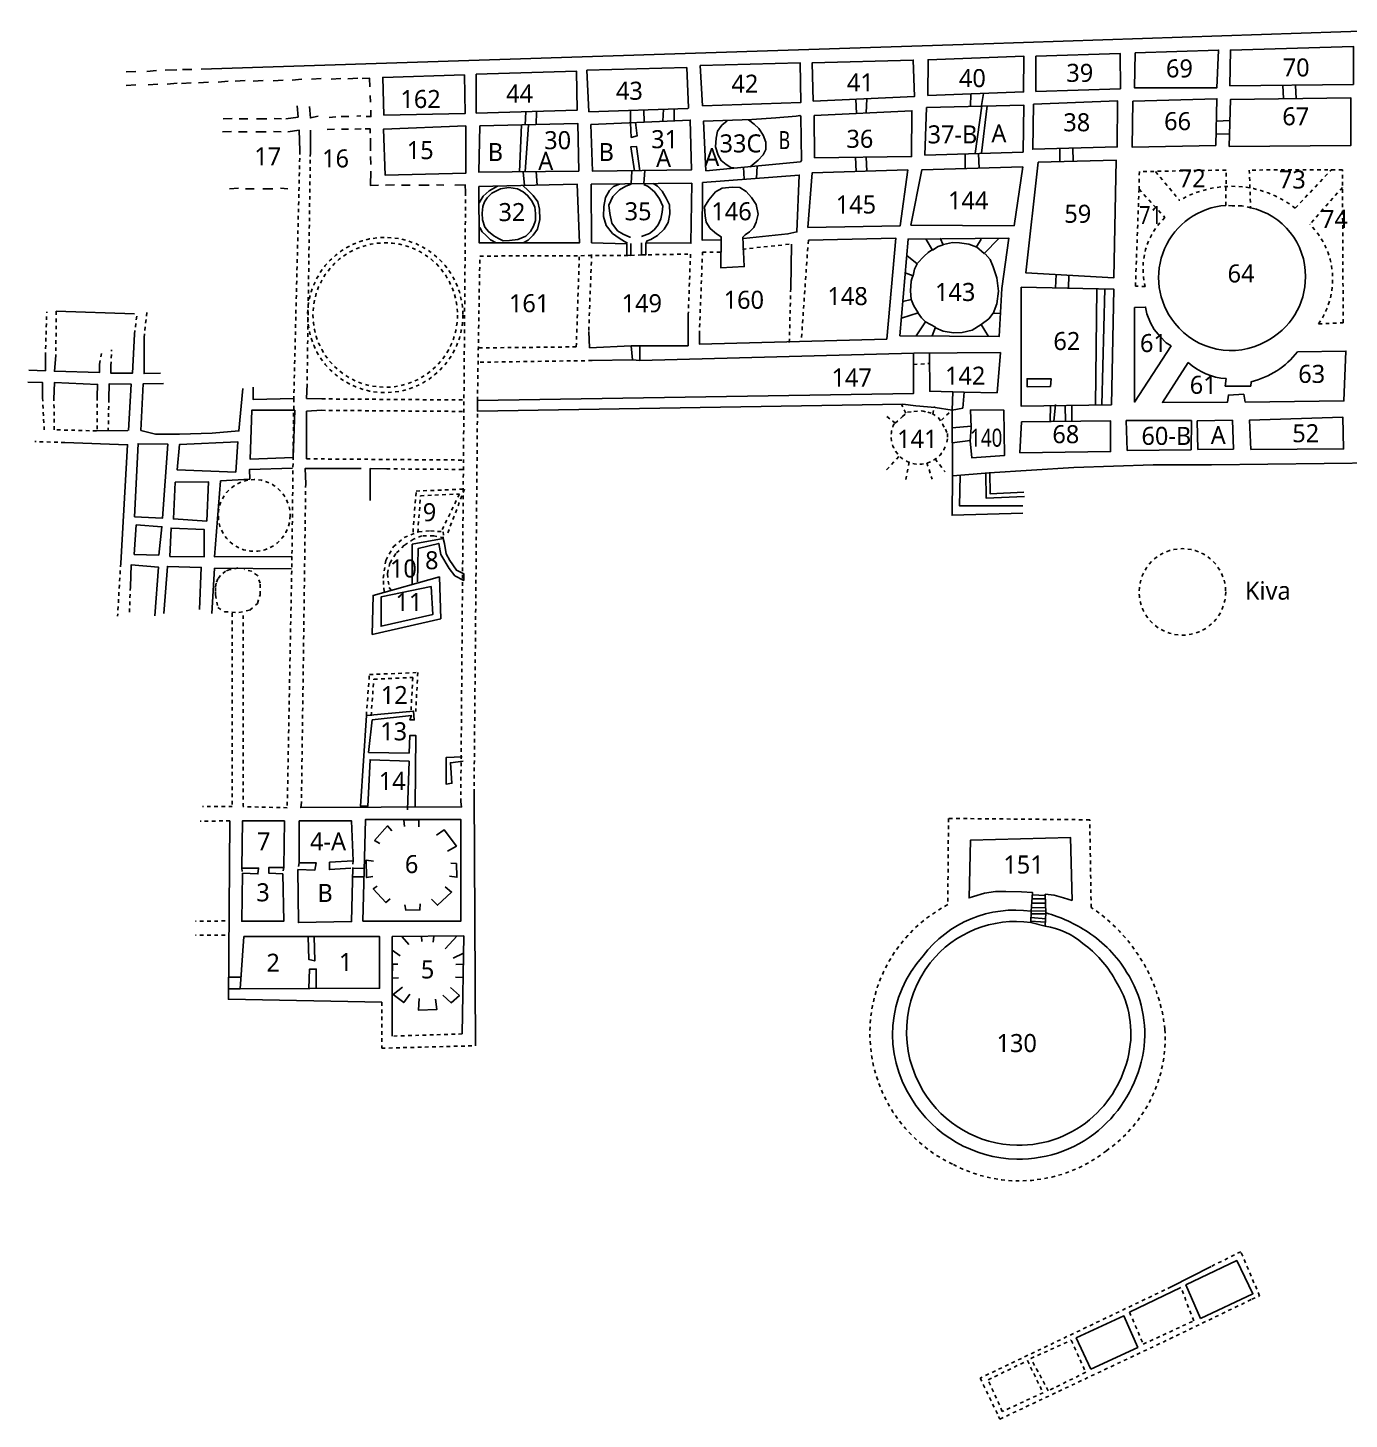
# Model space of a CAD drawing. Header units: inches. Extents: x -19.2 to 43.5, y -9.3 to 34.9.
# Drawn here: x -19.18 to 17.42, y -4.25 to 34.31 of the extents above; entities that cross this region are included whole.
import ezdxf

# ---------------------------------------------------------------- set-up
doc = ezdxf.new("R2010")
doc.units = ezdxf.units.IN
doc.header["$LTSCALE"] = 0.25
doc.header["$MEASUREMENT"] = 0
doc.linetypes.add('HIDDEN', pattern=[0.375, 0.25, -0.125])
for name, color, linetype in [('sec-occupation', 5, 'Continuous'), ('text-primary', 7, 'Continuous'), ('Walls', 5, 'Continuous')]:
    doc.layers.add(name, color=color, linetype=linetype)
doc.styles.get("Standard").update_dxf_attribs({"font": 'trebuc.TTF'})

msp = doc.modelspace()

# ---------------------------------------------------------------- linework, layer by layer
at = {"layer": 'sec-occupation'}
for p, q in [((13.054, 23.423), (13.046, 22.615)), ((13.232, 22.623), (13.209, 23.415))]:
    msp.add_line(p, q, dxfattribs=at)
for points in [[(7.251, 32.141), (7.066, 30.825)], [(7.392, 32.141), (7.24, 30.836)], [(-5.506, 31.62), (-5.56, 30.315)], [(-5.31, 31.62), (-5.397, 30.315)], [(-2.482, 31.674), (-2.46, 31.272), (-2.297, 31.315), (-2.34, 31.685)], [(0.191, 31.727), (0.049, 31.608), (-0.07, 31.445), (-0.114, 31.249), (-0.125, 31.01), (-0.059, 30.781), (0.028, 30.629), (0.169, 30.52), (0.3, 30.433), (0.376, 30.423)], [(0.833, 30.455), (1.05, 30.64), (1.192, 30.792), (1.268, 30.934), (1.268, 31.14), (1.192, 31.336), (1.072, 31.521), (0.941, 31.64), (0.789, 31.76)], [(-2.221, 30.347), (-2.319, 31.022), (-2.471, 31.011), (-2.373, 30.347)], [(-6.17, 29.923), (-6.398, 29.793), (-6.561, 29.641), (-6.67, 29.456)], [(-5.462, 29.934), (-5.321, 29.804), (-5.18, 29.662), (-5.049, 29.488), (-5.006, 29.282), (-4.995, 28.999), (-5.06, 28.727), (-5.18, 28.564), (-5.321, 28.423), (-5.441, 28.358)], [(-2.786, 29.978), (-2.95, 29.912), (-3.069, 29.804), (-3.178, 29.608), (-3.222, 29.358), (-3.232, 29.075), (-3.156, 28.825), (-2.982, 28.608), (-2.797, 28.477), (-2.645, 28.39), (-2.569, 28.336)], [(-2.46, 29.978), (-2.612, 29.923), (-2.786, 29.815), (-2.971, 29.63), (-3.08, 29.391), (-3.058, 29.162), (-3.004, 28.89), (-2.841, 28.684), (-2.689, 28.586), (-2.504, 28.51), (-2.482, 28.51)], [(-2.177, 28.521), (-1.96, 28.608), (-1.829, 28.706), (-1.72, 28.847), (-1.644, 29.01), (-1.601, 29.195), (-1.59, 29.369), (-1.677, 29.565), (-1.818, 29.76), (-1.992, 29.912), (-2.112, 29.967)], [(-2.047, 28.358), (-2.025, 28.401), (-1.916, 28.445), (-1.731, 28.553), (-1.546, 28.727), (-1.438, 28.912), (-1.394, 29.151), (-1.405, 29.401), (-1.492, 29.586), (-1.601, 29.782), (-1.731, 29.923), (-1.851, 29.989)], [(-6.202, 28.347), (-6.365, 28.434), (-6.485, 28.553), (-6.594, 28.651), (-6.659, 28.771)], [(5.456, 27.78), (5.652, 27.976), (5.76, 28.085), (5.858, 28.15)], [(6.098, 28.476), (6.174, 28.291), (6.043, 28.248), (5.88, 28.15), (5.706, 28.444)], [(6.185, 28.302), (6.435, 28.357), (6.631, 28.346), (6.892, 28.313), (7.109, 28.226)], [(7.229, 28.454), (7.098, 28.237), (7.316, 28.052), (7.718, 28.465)], [(5.173, 27.998), (5.456, 27.769), (5.38, 27.617), (5.347, 27.432), (5.129, 27.519)], [(7.338, 28.041), (7.479, 27.889), (7.566, 27.682), (7.664, 27.378), (7.707, 27.008), (7.664, 26.66), (7.566, 26.389)], [(5.293, 26.78), (5.271, 27.019), (5.293, 27.291), (5.336, 27.443)], [(5.064, 26.726), (5.293, 26.78), (5.369, 26.606), (5.488, 26.41), (5.021, 26.258)], [(-16.219, 26.379), (-18.387, 26.453)], [(5.695, 26.149), (5.575, 26.269), (5.488, 26.399)], [(7.773, 26.389), (7.566, 26.399), (7.446, 26.247), (7.229, 26.084), (7.436, 25.758)], [(5.434, 25.769), (5.684, 26.16), (5.967, 26.008), (5.869, 25.769)], [(7.229, 26.084), (6.979, 25.932), (6.707, 25.867), (6.467, 25.856), (6.174, 25.899), (5.967, 25.997)], [(-16.22, 25.817), (-16.273, 24.741), (-16.877, 24.741), (-16.877, 24.951)], [(-15.958, 25.725), (-15.958, 24.728), (-15.498, 24.741)], [(-19.149, 24.819), (-18.69, 24.806), (-18.69, 25.213)], [(-17.192, 24.99), (-17.192, 24.754), (-18.44, 24.793), (-18.401, 25.226)], [(-19.176, 24.491), (-18.768, 24.478), (-18.768, 24.058)], [(-18.453, 24.019), (-18.44, 24.478), (-17.245, 24.426), (-17.258, 24.084)], [(-16.386, 23.15), (-16.31, 24.43), (-16.919, 24.443), (-16.931, 24.025)], [(-15.422, 24.456), (-15.98, 24.443), (-16.044, 23.15), (-15.638, 23.049), (-14.979, 23.049), (-14.066, 23.074), (-13.33, 23.138), (-13.216, 24.316)], [(-12.937, 24.354), (-12.937, 24.012), (-11.809, 24.037)], [(-17.271, 23.139), (-16.404, 23.152)], [(-18.149, 22.816), (-16.412, 22.752), (-16.602, 19.47)], [(-11.86, 19.66), (-14.003, 19.647), (-13.838, 21.751), (-13.027, 21.802), (-13.039, 22.068), (-11.847, 22.106)], [(7.468, 21.985), (7.481, 21.394), (8.416, 21.444)], [(6.435, 21.885), (6.424, 20.802), (8.381, 20.858)], [(8.381, 21.063), (6.629, 21.063), (6.647, 21.902)], [(8.429, 21.321), (7.37, 21.271), (7.358, 21.96)], [(-8.387, 18.956), (-8.367, 19.875), (-7.795, 20.018), (-7.733, 19.712), (-7.509, 19.324), (-7.345, 19.12), (-7.1, 18.997), (-7.1, 19.181), (-7.304, 19.283), (-7.488, 19.548), (-7.59, 19.732), (-7.631, 20.018), (-7.672, 20.161), (-8.53, 19.998), (-8.53, 18.882)], [(-16.336, 18.813), (-16.315, 19.426), (-15.559, 19.365), (-15.661, 18.017)], [(-15.41, 18.076), (-15.309, 19.381), (-14.371, 19.356), (-14.421, 18.19)], [(-14.079, 18.076), (-14.003, 19.33), (-11.873, 19.318)], [(-8.451, 12.719), (-8.43, 14.7), (-8.594, 14.7), (-8.614, 14.21), (-9.738, 14.231), (-9.636, 15.129), (-8.553, 15.252), (-8.594, 15.129), (-8.471, 15.129), (-8.491, 15.374), (-9.799, 15.252), (-9.963, 12.74), (-9.758, 12.74), (-9.697, 14.026), (-8.614, 13.985), (-8.655, 12.637)], [(-7.143, 14.108), (-7.592, 14.088), (-7.592, 13.352), (-7.429, 13.373), (-7.47, 13.945), (-7.122, 13.985)], [(-8.347, 12.163), (-8.347, 12.362), (-8.76, 12.35), (-8.745, 12.174)], [(-9.098, 12.053), (-9.209, 12.192), (-9.573, 11.792), (-9.424, 11.705)], [(-7.547, 11.49), (-7.303, 11.634), (-7.643, 12.083), (-7.855, 11.939)], [(-10.821, 11.187), (-10.167, 11.228)], [(-10.228, 11.024), (-10.821, 10.983), (-10.821, 11.187)], [(-9.597, 11.217), (-9.804, 11.246), (-9.792, 10.76), (-9.62, 10.789)], [(-13.252, 11.024), (-12.782, 11.024), (-12.803, 10.861), (-13.232, 10.881)], [(-12.108, 10.861), (-12.496, 10.881), (-12.496, 11.044), (-12.088, 11.044)], [(-11.658, 11.167), (-11.188, 11.167), (-11.229, 10.963), (-11.699, 10.983)], [(-7.5, 10.797), (-7.291, 10.772), (-7.303, 11.149), (-7.46, 11.163)], [(-9.502, 10.521), (-9.61, 10.445), (-9.258, 10.069), (-9.137, 10.174)], [(-7.999, 10.161), (-7.825, 9.996), (-7.437, 10.36), (-7.618, 10.505)], [(-8.73, 10.01), (-8.704, 9.855), (-8.317, 9.863), (-8.311, 10.032)], [(-11.41, 9.124), (-11.393, 8.491), (-11.229, 8.45), (-11.247, 9.124)], [(-8.808, 9.122), (-8.62, 8.907)], [(-8.267, 8.99), (-8.272, 9.133)], [(-7.931, 9.136), (-7.953, 8.968)], [(-7.62, 8.786), (-7.28, 9.143)], [(-8.861, 8.592), (-9.084, 8.747)], [(-7.109, 8.671), (-7.395, 8.525)], [(-11.388, 7.684), (-11.372, 8.226), (-11.188, 8.226), (-11.188, 7.685)], [(-8.908, 7.979), (-9.082, 7.972), (-9.076, 8.36), (-8.926, 8.365)], [(-7.322, 8.354), (-7.114, 8.359)], [(-8.596, 7.53), (-8.764, 7.297), (-9.057, 7.52), (-8.802, 7.726)], [(-7.469, 7.719), (-7.222, 7.494), (-7.452, 7.291), (-7.679, 7.503)], [(-7.119, 7.994), (-7.332, 8.001)], [(-7.886, 7.391), (-7.847, 7.106), (-8.356, 7.087), (-8.333, 7.411)], [(13.598, -0.018), (12.495, -0.578)], [(12.765, -0.602), (11.34, -1.283)]]:
    msp.add_lwpolyline(points, dxfattribs=at)
for points in [[(-5.832, 28.412), (-5.604, 28.445), (-5.386, 28.532), (-5.256, 28.662), (-5.169, 28.814), (-5.114, 28.967), (-5.114, 29.162), (-5.136, 29.347), (-5.223, 29.521), (-5.332, 29.662), (-5.452, 29.76), (-5.615, 29.847), (-5.854, 29.88), (-6.082, 29.847), (-6.322, 29.728), (-6.452, 29.597), (-6.528, 29.488), (-6.572, 29.358), (-6.594, 29.173), (-6.583, 28.988), (-6.518, 28.782), (-6.42, 28.662), (-6.267, 28.542), (-6.137, 28.466), (-6.006, 28.401)], [(0.626, 28.509), (0.669, 27.693), (0.017, 27.661), (0.028, 28.52), (-0.103, 28.596), (-0.277, 28.748), (-0.386, 28.922), (-0.418, 29.096), (-0.429, 29.346), (-0.31, 29.542), (-0.125, 29.759), (0.06, 29.868), (0.332, 29.89), (0.55, 29.879), (0.724, 29.77), (0.865, 29.607), (0.996, 29.411), (1.05, 29.139), (0.996, 28.922), (0.931, 28.77), (0.811, 28.65), (0.691, 28.574)], [(9.155, 24.372), (9.167, 24.581), (8.502, 24.581), (8.502, 24.36)], [(-11.783, 23.708), (-12.975, 23.708), (-13.013, 22.352), (-11.822, 22.402)], [(-16.221, 20.755), (-15.448, 20.717), (-15.296, 22.77), (-16.12, 22.783)], [(-13.419, 21.997), (-13.356, 22.833), (-14.979, 22.757), (-15.042, 22.06)], [(-14.219, 20.636), (-14.168, 21.726), (-15.093, 21.713), (-15.144, 20.699)], [(-16.235, 19.711), (-16.171, 20.534), (-15.461, 20.484), (-15.55, 19.698)], [(-15.246, 19.66), (-15.208, 20.446), (-14.295, 20.408), (-14.295, 19.647)], [(-7.735, 17.927), (-9.636, 17.498), (-9.615, 18.581), (-7.776, 19.092)], [(-8.001, 18.826), (-7.96, 18.05), (-9.39, 17.723), (-9.39, 18.54)], [(13.302, -1.46), (12.903, -0.525), (14.311, 0.148), (14.759, -0.77)], [(10.271, -2.862), (9.865, -1.997), (11.184, -1.384), (11.568, -2.258)]]:
    msp.add_lwpolyline(points, close=True, dxfattribs=at)
at = {"layer": 'sec-occupation', "linetype": 'HIDDEN'}
for points in [[(-18.69, 25.213), (-18.653, 26.437)], [(-18.387, 26.453), (-18.401, 25.226)], [(-16.22, 25.817), (-16.153, 26.367)], [(-15.958, 25.725), (-15.873, 26.461)], [(-17.192, 24.99), (-17.134, 25.317)], [(-16.877, 24.951), (-16.854, 25.387)], [(-18.768, 24.058), (-18.723, 23.169)], [(-17.271, 23.139), (-18.443, 23.169), (-18.453, 24.019)], [(-17.258, 24.084), (-17.251, 23.145)], [(-16.931, 24.025), (-16.948, 23.169)], [(4.851, 23.35), (4.565, 23.584)], [(4.851, 23.35), (5.053, 23.534), (5.193, 23.656), (5.368, 23.674), (5.595, 23.691), (5.753, 23.656), (5.875, 23.621), (6.05, 23.499), (6.155, 23.324), (6.243, 23.184), (6.295, 23.062), (6.295, 22.922), (6.278, 22.799)], [(5.146, 23.629), (5.025, 23.87)], [(5.893, 23.606), (5.938, 23.817)], [(6.127, 23.433), (6.413, 23.704)], [(-18.149, 22.816), (-18.98, 22.842)], [(4.95, 22.43), (4.602, 22.053)], [(5.953, 22.362), (6.232, 22)], [(5.236, 22.279), (5.138, 21.736)], [(5.727, 22.256), (5.87, 21.804)], [(-9.309, 18.686), (-9.333, 19.06), (-9.263, 19.55), (-9.052, 19.924), (-8.749, 20.18), (-8.352, 20.344), (-8.025, 20.367), (-7.674, 20.344), (-7.651, 20.18), (-7.931, 20.227), (-8.258, 20.227), (-8.492, 20.134), (-8.749, 19.97), (-8.982, 19.737), (-9.146, 19.48), (-9.216, 19.176), (-9.169, 18.803), (-9.122, 18.733)], [(-16.602, 19.47), (-16.691, 18.009)], [(-13.35, 19.34), (-13.584, 19.293), (-13.701, 19.247), (-13.841, 19.13), (-13.911, 19.036), (-13.958, 18.92), (-13.981, 18.803), (-13.981, 18.686), (-13.981, 18.593)], [(-13.981, 18.593), (-13.911, 18.243), (-13.724, 18.126), (-13.327, 18.103), (-13.023, 18.173), (-12.813, 18.359), (-12.743, 18.593), (-12.743, 18.92), (-12.813, 19.13), (-12.977, 19.247), (-13.187, 19.293)], [(-16.336, 18.813), (-16.364, 18.033)], [(7.714, -4.172), (7.748, -4.246), (12.455, -2.021), (14.729, -0.924), (14.943, -0.832), (14.422, 0.395)], [(14.422, 0.395), (13.598, -0.018)], [(12.495, -0.578), (7.202, -3.107), (7.714, -4.172)], [(11.34, -1.283), (11.721, -2.166), (13.118, -1.522), (12.765, -0.602)]]:
    msp.add_lwpolyline(points, dxfattribs=at)
msp.add_lwpolyline([(4.819, 23.338, 1.081889), (6.257, 22.758, 1.934225)], format="xyb", dxfattribs=at)
for points in [[(9.087, -3.461), (8.608, -2.563), (9.726, -2.059), (10.126, -2.948)], [(7.816, -4.033), (7.422, -3.156), (8.514, -2.625), (8.944, -3.515)]]:
    msp.add_lwpolyline(points, close=True, dxfattribs=at)
for centre, radius in [((-9.276, 26.349), 2.151), ((-9.276, 26.349), 2.002), ((-12.904, 20.796), 0.994), ((12.805, 18.676), 1.199)]:
    msp.add_circle(centre, radius, dxfattribs=at)
at = {"layer": 'Walls'}
for p, q in [((20.365, 34.307), (7.301, 33.86)), ((7.301, 33.86), (-14.378, 33.164)), ((-8.345, 29.945), (-8.062, 29.945)), ((-0.882, 26.373), (-0.882, 25.497)), ((-3.622, 25.441), (-3.641, 25.889)), ((-2.467, 25.497), (-3.622, 25.441)), ((-0.882, 25.497), (-2.224, 25.497)), ((-3.548, 25.087), (-2.429, 25.106)), ((-2.224, 25.087), (5.361, 25.292)), ((5.361, 25.292), (7.766, 25.311)), ((7.766, 25.311), (7.673, 24.193)), ((7.673, 24.193), (6.759, 24.212)), ((6.722, 23.765), (6.424, 23.709)), ((6.424, 23.709), (6.435, 21.885)), ((11.27, 22.591), (11.251, 23.429)), ((11.251, 23.429), (13.054, 23.423)), ((13.209, 23.415), (14.196, 23.431)), ((14.196, 23.431), (14.219, 22.631)), ((13.046, 22.615), (11.27, 22.591)), ((14.219, 22.631), (13.232, 22.623)), ((13.609, 22.195), (20.544, 22.281))]:
    msp.add_line(p, q, dxfattribs=at)
at = {"layer": 'Walls', "color": 9}
for p, q in [((-2.429, 25.106), (-2.467, 25.497)), ((-2.224, 25.497), (-2.224, 25.087)), ((6.759, 24.212), (6.722, 23.765)), ((9.287, 23.868), (9.242, 23.401)), ((9.569, 23.404), (9.56, 23.826))]:
    msp.add_line(p, q, dxfattribs=at)
at = {"layer": 'Walls', "linetype": 'HIDDEN'}
for p, q in [((-13.512, 18.087), (-13.512, 12.726)), ((-13.512, 12.726), (-14.341, 12.726)), ((-13.579, 12.331), (-14.403, 12.325)), ((-13.709, 9.559), (-14.533, 9.553)), ((-13.709, 9.169), (-14.533, 9.163))]:
    msp.add_line(p, q, dxfattribs=at)
at = {"layer": 'Walls'}
for points in [[(8.748, 33.521), (11.076, 33.597), (11.087, 32.619), (8.748, 32.543)], [(11.499, 33.614), (13.805, 33.69), (13.762, 32.646), (11.477, 32.646)], [(17.547, 32.733), (17.547, 33.788), (14.132, 33.69), (14.121, 32.701)], [(-3.635, 31.978), (-3.689, 33.131), (-0.926, 33.207), (-0.872, 32.087), (-0.894, 32.076)], [(-0.484, 32.141), (-0.549, 33.26), (2.214, 33.337), (2.236, 32.238)], [(2.573, 32.271), (2.551, 33.337), (5.347, 33.413), (5.38, 32.401)], [(5.749, 32.434), (5.76, 33.424), (8.415, 33.521), (8.404, 32.532)], [(-9.313, 31.891), (-9.346, 32.935), (-7.083, 33.001), (-7.062, 31.935)], [(-6.757, 31.946), (-6.757, 33.022), (-3.983, 33.109), (-3.961, 32.022)], [(2.606, 31.88), (5.314, 32.01), (5.303, 30.738), (2.617, 30.705)], [(8.393, 30.857), (8.415, 32.162), (5.717, 32.097), (5.673, 30.781)], [(8.683, 32.195), (11.011, 32.282), (11, 31.009), (8.661, 30.944)], [(11.434, 32.277), (13.762, 32.342), (13.729, 31.048), (11.412, 31.004)], [(14.099, 31.015), (14.132, 32.32), (17.471, 32.364), (17.471, 31.048)], [(-6.659, 31.587), (-3.94, 31.652), (-3.918, 30.337), (-6.681, 30.304)], [(-3.581, 31.63), (-0.828, 31.75), (-0.796, 30.369), (-3.537, 30.337)], [(-0.397, 30.346), (-0.462, 31.716), (0.876, 31.771), (1.54, 31.814), (2.105, 31.858), (2.214, 31.88), (2.236, 31.847), (2.258, 30.629), (2.225, 30.597)], [(-7.04, 31.587), (-9.324, 31.5), (-9.281, 30.228), (-7.04, 30.282)], [(8.813, 30.585), (10.967, 30.64), (10.902, 27.378), (8.465, 27.519)], [(2.432, 28.77), (2.551, 30.292), (5.195, 30.368), (4.988, 28.824)], [(5.282, 28.835), (5.586, 30.368), (8.382, 30.455), (8.143, 28.824)], [(-6.681, 29.912), (-3.961, 29.978), (-3.896, 28.347), (-6.67, 28.347)], [(4.977, 25.769), (5.206, 28.454), (8.001, 28.476), (7.805, 27.084), (7.729, 25.758)], [(8.334, 27.123), (10.902, 27.068), (10.836, 23.861), (8.334, 23.828)], [(12.49, 25.492), (11.478, 23.937), (11.478, 26.557), (11.783, 26.568), (11.815, 26.383), (11.924, 26.133), (12.022, 25.948), (12.185, 25.752), (12.359, 25.578)], [(6.927, 22.859), (6.951, 23.228), (6.939, 23.72), (7.862, 23.708), (7.875, 22.453), (6.976, 22.391)], [(8.345, 23.393), (10.815, 23.415), (10.815, 22.567), (8.302, 22.534)], [(14.702, 22.623), (14.665, 23.44), (17.249, 23.515), (17.267, 22.641)], [(-9.901, 9.553), (-7.184, 9.553), (-7.184, 12.372), (-9.819, 12.372)], [(-13.293, 7.674), (-9.431, 7.695), (-9.431, 9.124), (-13.191, 9.124)]]:
    msp.add_lwpolyline(points, close=True, dxfattribs=at)
for points in [[(-16.184, 33.098), (-16.456, 33.087)], [(-15.608, 33.12), (-15.879, 33.098)], [(-15.053, 33.142), (-15.368, 33.131)], [(-15.042, 32.772), (-15.314, 32.75)], [(-14.65, 32.783), (-14.922, 32.761)], [(-14.629, 33.153), (-14.89, 33.153)], [(-14.172, 32.805), (-14.444, 32.783)], [(-13.628, 32.826), (-13.9, 32.805)], [(-13.16, 32.848), (-13.432, 32.826)], [(-12.66, 32.848), (-12.932, 32.826)], [(-12.105, 32.859), (-12.377, 32.837)], [(-11.583, 32.881), (-11.855, 32.859)], [(-11.05, 32.903), (-11.322, 32.881)], [(-10.506, 32.903), (-10.778, 32.881)], [(-10.038, 32.913), (-10.31, 32.892)], [(-9.912, 32.903), (-9.716, 32.914), (-9.705, 32.674)], [(-16.184, 32.729), (-16.456, 32.707)], [(-15.575, 32.75), (-15.847, 32.729)], [(-9.694, 32.435), (-9.683, 32.25)], [(-12.025, 31.785), (-11.688, 31.833), (-11.712, 32.147)], [(-11.374, 32.123), (-11.35, 31.809), (-11.133, 31.858)], [(-9.672, 32.022), (-9.672, 31.848), (-9.803, 31.848)], [(-13.768, 31.788), (-13.518, 31.799)], [(-13.322, 31.788), (-13.083, 31.788)], [(-12.843, 31.788), (-12.56, 31.788)], [(-12.354, 31.799), (-12.147, 31.788)], [(-10.64, 31.837), (-10.825, 31.826)], [(-10.281, 31.848), (-10.499, 31.848)], [(-9.955, 31.87), (-10.064, 31.859)], [(-13.784, 31.423), (-13.534, 31.433)], [(-13.338, 31.423), (-13.098, 31.423)], [(-12.859, 31.423), (-12.576, 31.423)], [(-12.37, 31.433), (-12.163, 31.423)], [(-11.639, 30.894), (-11.664, 31.472), (-11.977, 31.424)], [(-11.35, 31.472), (-11.35, 30.846)], [(-10.88, 31.489), (-10.684, 31.5)], [(-10.488, 31.5), (-10.292, 31.5)], [(-10.118, 31.5), (-9.944, 31.511)], [(-9.835, 31.511), (-9.694, 31.511), (-9.694, 31.391)], [(-9.683, 31.25), (-9.683, 30.902)], [(-9.683, 30.739), (-9.672, 30.521)], [(-9.672, 30.337), (-9.683, 29.934), (-9.466, 29.945)], [(0.028, 28.433), (-0.495, 28.422), (-0.484, 30.02), (2.192, 30.227), (2.127, 28.65), (1.877, 28.596), (0.648, 28.465)], [(-13.593, 29.85), (-13.343, 29.861)], [(-13.147, 29.85), (-12.908, 29.85)], [(-12.668, 29.85), (-12.386, 29.85)], [(-12.179, 29.861), (-11.972, 29.85)], [(-9.27, 29.945), (-9.02, 29.956)], [(-8.824, 29.945), (-8.584, 29.945)], [(-7.856, 29.956), (-7.649, 29.945)], [(-7.344, 29.945), (-7.062, 29.956), (-7.051, 29.749)], [(-3.57, 29.978), (-0.785, 29.999)], [(-3.559, 28.347), (-3.57, 29.978)], [(-0.785, 29.999), (-0.807, 28.336), (-2.058, 28.347)], [(-2.58, 28.325), (-3.559, 28.347)], [(1.98, 28.316), (1.956, 27.087)], [(2.443, 28.422), (4.868, 28.476), (4.618, 25.682)], [(10.434, 27.078), (10.399, 23.855)], [(10.654, 27.073), (10.572, 23.857)], [(4.618, 25.682), (-0.575, 25.545), (-0.575, 25.81)], [(6.424, 23.709), (5.954, 23.782), (5.425, 23.831), (5.056, 23.88), (-6.722, 23.689), (-6.722, 23.978), (5.354, 24.171), (5.354, 25.292)], [(6.759, 24.212), (5.807, 24.237), (5.798, 25.296)], [(-11.035, 24.025), (-11.454, 24.037), (-11.441, 24.43)], [(-11.035, 23.708), (-11.454, 23.683), (-11.454, 22.364)], [(6.424, 23.709), (6.435, 21.885)], [(-9.946, 22.092), (-11.492, 22.098), (-11.479, 21.667)], [(-9.691, 21.211), (-9.691, 22.098), (-9.235, 22.086)], [(6.441, 21.897), (7.449, 21.976), (9.797, 22.125), (11.997, 22.2), (13.609, 22.195)], [(-11.597, 12.842), (-11.618, 12.699), (-7.163, 12.719), (-7.184, 12.862)], [(-6.816, 13.107), (-6.775, 6.102)], [(-13.579, 12.331), (-13.62, 7.388), (-9.37, 7.307)], [(-12.067, 12.331), (-13.232, 12.331), (-13.252, 11.024)], [(-12.088, 11.044), (-12.067, 12.331)], [(-10.167, 11.228), (-10.208, 12.331), (-11.658, 12.331), (-11.658, 11.167)], [(8.606, 9.518), (8.618, 9.83), (8.65, 10.352), (8.347, 10.364), (7.915, 10.373), (7.631, 10.373), (7.318, 10.327), (7.015, 10.235), (6.896, 10.198), (6.933, 11.795), (9.705, 11.869), (9.751, 10.125)], [(-13.232, 10.881), (-13.252, 9.553), (-12.088, 9.553), (-12.108, 10.861)], [(-11.699, 10.983), (-11.679, 9.513), (-10.21, 9.541), (-10.178, 11.038)], [(9.002, 9.414), (9.023, 9.78), (9.007, 10.299), (9.255, 10.272), (9.512, 10.198), (9.751, 10.125)], [(9.002, 9.414), (8.606, 9.518)], [(-9.084, 6.367), (-9.084, 9.124), (-7.102, 9.145), (-7.143, 6.428)]]:
    msp.add_lwpolyline(points, dxfattribs=at)
at = {"layer": 'Walls', "color": 9}
for points in [[(6.946, 32.478), (6.935, 32.13)], [(7.294, 32.488), (7.24, 32.151)], [(15.584, 32.715), (15.603, 32.339)], [(15.953, 32.344), (15.94, 32.718)], [(-2.482, 32.022), (-2.482, 31.674)], [(-2.112, 32.033), (-2.101, 31.696)], [(-1.568, 32.055), (-1.59, 31.717)], [(-1.274, 32.076), (-1.274, 31.728)], [(3.756, 32.326), (3.778, 31.936)], [(4.066, 32.34), (4.048, 31.949)], [(-5.386, 31.989), (-5.397, 31.609)], [(-5.082, 31.978), (-5.093, 31.63)], [(13.746, 31.716), (14.117, 31.742)], [(14.108, 31.37), (13.737, 31.364)], [(9.409, 30.6), (9.409, 30.965)], [(9.77, 30.975), (9.776, 30.61)], [(1.026, 30.482), (1.011, 30.136)], [(3.753, 30.719), (3.766, 30.327)], [(4.046, 30.723), (4.06, 30.336)], [(6.783, 30.814), (6.783, 30.412)], [(7.153, 30.825), (7.174, 30.412)], [(-5.452, 30.304), (-5.419, 29.945)], [(-5.093, 30.326), (-5.071, 29.945)], [(-2.46, 29.989), (-2.449, 30.337)], [(-2.112, 29.989), (-2.09, 30.358)], [(0.663, 30.109), (0.643, 30.446)], [(-2.475, 28.331), (-2.471, 27.999), (-2.58, 28.01), (-2.58, 28.325)], [(-2.058, 28.347), (-2.058, 28.021), (-2.174, 28.016), (-2.175, 28.347)], [(9.291, 27.102), (9.312, 27.47)], [(9.663, 27.45), (9.647, 27.095)], [(6.442, 24.22), (6.424, 23.709)], [(9.143, 23.412), (9.154, 23.839)], [(9.738, 23.846), (9.745, 23.405)], [(6.95, 23.267), (6.424, 23.224)], [(6.928, 22.87), (6.424, 22.808)], [(-10.17, 11.014), (-9.88, 11.022)], [(-10.184, 10.779), (-9.866, 10.779)], [(8.631, 10.054), (9.015, 10.052)], [(8.638, 10.169), (9.011, 10.173)], [(8.645, 10.282), (9.009, 10.261)], [(8.603, 9.833), (9.021, 9.842)], [(8.61, 9.653), (9.021, 9.62)], [(8.615, 9.757), (9.022, 9.757)], [(8.624, 9.926), (9.019, 9.93)], [(8.597, 9.555), (9.008, 9.522)], [(-13.27, 8.006), (-13.615, 8.006)], [(-13.293, 7.674), (-13.618, 7.682)]]:
    msp.add_lwpolyline(points, dxfattribs=at)
at = {"layer": 'Walls', "linetype": 'HIDDEN'}
for points in [[(-11.639, 30.894), (-11.809, 24.037)], [(-11.35, 30.846), (-11.441, 24.43)], [(-7.051, 29.749), (-7.184, 12.862)], [(0.617, 28.175), (1.98, 28.316)], [(2.443, 28.422), (2.248, 25.632)], [(-6.816, 13.107), (-6.722, 23.689), (-6.722, 23.978), (-6.655, 27.982), (-2.471, 27.999), (-2.191, 28.016), (-0.821, 28.037), (-0.882, 26.373)], [(-3.9, 27.965), (-3.985, 25.466), (-6.684, 25.438)], [(-3.559, 28.022), (-3.641, 25.889)], [(-0.575, 25.81), (-0.489, 28.092), (0.008, 28.092)], [(1.956, 27.087), (1.916, 25.577)], [(-3.548, 25.087), (-6.684, 25.04)], [(-11.809, 24.037), (-11.86, 19.66)], [(-11.035, 24.025), (-7.096, 23.994)], [(-11.035, 23.708), (-7.098, 23.677)], [(-11.454, 22.364), (-7.109, 22.33)], [(-9.235, 22.086), (-7.111, 22.069)], [(-11.479, 21.667), (-11.597, 12.842)], [(-8.506, 20.336), (-8.421, 21.47), (-7.082, 21.525), (-7.566, 20.253)], [(-8.375, 20.326), (-8.298, 21.343), (-7.221, 21.388), (-7.695, 20.404)], [(-11.86, 19.66), (-11.991, 12.698), (-13.208, 12.726), (-13.208, 18.087)], [(-9.799, 15.252), (-9.714, 16.386), (-8.375, 16.441), (-8.431, 15.363)], [(-9.668, 15.242), (-9.591, 16.259), (-8.514, 16.304), (-8.562, 15.37)], [(-10.167, 11.228), (-10.178, 11.038)], [(-13.252, 11.024), (-13.232, 10.881)], [(-12.088, 11.044), (-12.108, 10.861)], [(-11.658, 11.167), (-11.699, 10.983)], [(-9.37, 7.307), (-9.375, 6.032), (-6.775, 6.102)], [(-7.143, 6.428), (-9.084, 6.367)]]:
    msp.add_lwpolyline(points, dxfattribs=at)
for points in [[(17.236, 29.887), (16.334, 28.865, -0.365564), (16.573, 26.103), (17.258, 26.136), (17.236, 30.376), (14.658, 30.366), (14.691, 29.322), (14.452, 29.376), (14.18, 29.376), (14.006, 29.387), (14.017, 30.366), (11.613, 30.322), (11.602, 29.833)], [(12.059, 30.322), (12.722, 29.528, -0.305162), (15.931, 29.311), (16.932, 30.376)], [(10.238, 12.362), (6.325, 12.4), (6.306, 10.011, 0.620448), (6.46, 2.806, 0.295761), (10.7, 3.191, 0.262984), (12.319, 6.563, -2.812409)], [(12.319, 6.563, 0.223153), (10.276, 9.934), (10.238, 12.362)]]:
    msp.add_lwpolyline(points, format="xyb", dxfattribs=at)
msp.add_lwpolyline([(11.602, 29.833), (12.32, 29.05, 0.273363), (11.776, 27.136), (11.504, 27.147)], format="xyb", close=True, dxfattribs=at)
at = {"layer": 'Walls'}
for points in [[(14.006, 29.387, 0.605693), (12.592, 26.125, 0.369476), (15.115, 25.614, 0.281378), (16.214, 27.408, 0.356136), (14.691, 29.322, 7.192131)], [(12.968, 25.035), (12.251, 23.926), (14.056, 23.937), (14.078, 24.132), (14.502, 24.154), (14.546, 23.937), (17.276, 23.969), (17.331, 25.35), (15.993, 25.328, -0.170427), (14.709, 24.502), (14.698, 24.382), (13.991, 24.382), (14.013, 24.589, -0.175351), (12.968, 25.035, -1.321604)], [(8.618, 9.83, 0.272583), (5.62, 8.588, 0.341511), (5.303, 4.636, 0.256854), (8.214, 2.96, 0.193285), (10.604, 3.865, 0.168448), (11.722, 5.946, 0.185493), (11.259, 8.143, 0.110612), (10.191, 9.249, 0.078529), (9.023, 9.78, 1.224451)], [(8.606, 9.518, 0.263387), (5.822, 8.403, 0.311439), (5.628, 4.841, 0.257399), (8.221, 3.344, 0.193285), (10.344, 4.148, 0.168448), (11.343, 6.007, 0.185973), (10.934, 7.938, 0.113892), (10.05, 8.93, 0.145038), (9.002, 9.414, 0.078551)]]:
    msp.add_lwpolyline(points, format="xyb", dxfattribs=at)
at = {"layer": 'Walls', "linetype": 'Continuous'}
for points in [[(-2.467, 25.497), (-2.224, 25.497)], [(-2.429, 25.106), (-2.224, 25.087)]]:
    msp.add_lwpolyline(points, dxfattribs=at)
at = {"layer": 'Walls', "color": 9, "linetype": 'HIDDEN'}
msp.add_lwpolyline([(5.358, 24.979), (5.816, 25.006)], dxfattribs=at)

# ---------------------------------------------------------------- texts
at = {"layer": 'text-primary', "linetype": 'HIDDEN'}
for s, p in [('40', (6.614, 32.663)), ('39', (9.589, 32.81)), ('69', (12.349, 32.933)), ('70', (15.582, 32.959)), ('43', (-2.885, 32.314)), ('42', (0.314, 32.509)), ('41', (3.511, 32.547)), ('162', (-8.856, 32.085)), ('44', (-5.928, 32.236)), ('67', (15.572, 31.606)), ('A', (7.514, 31.135)), ('38', (9.506, 31.44)), ('66', (12.298, 31.471)), ('30', (-4.873, 30.944)), ('31', (-1.911, 30.972)), ('33C', (-0.017, 30.855)), ('36', (3.498, 30.982)), ('37-B', (5.746, 31.105)), ('17', (-12.903, 30.497)), ('16', (-11.025, 30.438)), ('15', (-8.68, 30.668)), ('B', (-6.436, 30.615)), ('A', (-5.038, 30.369)), ('B', (-3.365, 30.615)), ('A', (-1.774, 30.451)), ('A', (-0.436, 30.474)), ('72', (12.705, 29.888)), ('73', (15.476, 29.855)), ('144', (6.311, 29.273)), ('32', (-6.14, 28.952)), ('35', (-2.645, 28.974)), ('146', (-0.243, 28.974)), ('145', (3.203, 29.162)), ('59', (9.534, 28.905)), ('74', (16.643, 28.763)), ('64', (14.056, 27.251)), ('160', (0.098, 26.521)), ('148', (2.972, 26.623)), ('148', (2.972, 26.623)), ('143', (5.952, 26.738)), ('161', (-5.85, 26.426)), ('149', (-2.729, 26.426)), ('62', (9.231, 25.378)), ('61', (11.629, 25.322)), ('147', (3.085, 24.368)), ('142', (6.23, 24.418)), ('63', (16.013, 24.468)), ('61', (13.008, 24.165)), ('141', (4.902, 22.668)), ('68', (9.203, 22.797)), ('60-B', (11.67, 22.75)), ('A', (13.589, 22.773)), ('52', (15.848, 22.824)), ('9', (-8.236, 20.636)), ('8', (-8.172, 19.304)), ('10', (-9.147, 19.075)), ('Kiva', (14.536, 18.462)), ('11', (-8.993, 18.145)), ('12', (-9.398, 15.568)), ('13', (-9.416, 14.564)), ('14', (-9.454, 13.189)), ('7', (-12.828, 11.516)), ('4-A', (-11.359, 11.516)), ('6', (-8.732, 10.884)), ('151', (7.844, 10.873)), ('3', (-12.847, 10.103)), ('B', (-11.154, 10.085)), ('2', (-12.568, 8.152)), ('1', (-10.559, 8.17)), ('5', (-8.29, 7.966)), ('130', (7.655, 5.926))]:
    msp.add_text(s, height=0.5, dxfattribs=at).set_placement(p)
for s, width, p in [('B', 0.75, (1.622, 30.945)), ('71', 0.85, (11.605, 28.874)), ('140', 0.8, (6.923, 22.7))]:
    msp.add_text(s, height=0.5, dxfattribs=dict(at, width=width)).set_placement(p)

doc.saveas('drawing.dxf')
